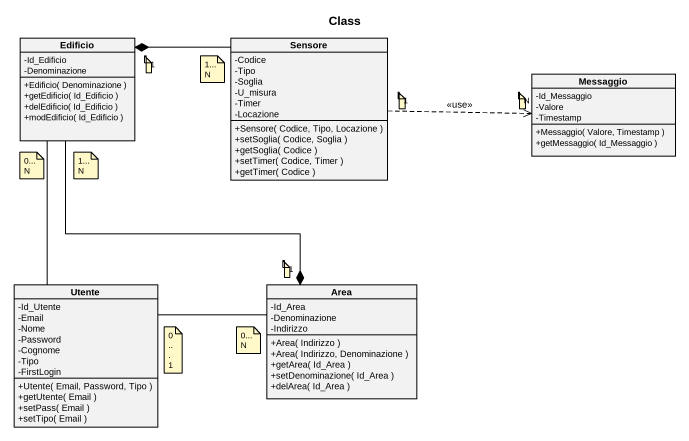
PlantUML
@startuml
title Class
hide circle
hide empty members
skinparam classAttributeIconSize 0
class Edificio {
  -Id_Edificio
  -Denominazione
  +Edificio( Denominazione )
  +getEdificio( Id_Edificio )
  +delEdificio( Id_Edificio )
  +modEdificio( Id_Edificio )
}
class Sensore {
  -Codice
  -Tipo
  -Soglia
  -U_misura
  -Timer
  -Locazione
  +Sensore( Codice, Tipo, Locazione )
  +setSoglia( Codice, Soglia )
  +getSoglia( Codice )
  +setTimer( Codice, Timer )
  +getTimer( Codice )
}
class Messaggio {
  -Id_Messaggio
  -Valore
  -Timestamp
  +Messaggio( Valore, Timestamp )
  +getMessaggio( Id_Messaggio )
}
class Utente {
  -Id_Utente
  -Email
  -Nome
  -Password
  -Cognome
  -Tipo
  -FirstLogin
  +Utente( Email, Password, Tipo )
  +getUtente( Email )
  +setPass( Email )
  +setTipo( Email )
}
class Area {
  -Id_Area
  -Denominazione
  -Indirizzo
  +Area( Indirizzo )
  +Area( Indirizzo, Denominazione )
  +getArea( Id_Area )
  +setDenominazione( Id_Area )
  +delArea( Id_Area )
}
Edificio *-right- Sensore
Sensore .right.> Messaggio : <<use>>
Utente -up- Edificio
Utente -right- Area
Area *-up- Edificio
note as N1
  1
end note
note as N2
  1...N
end note
note as N3
  1
end note
note as N4
  N
end note
note as N5
  0...N
end note
note as N6
  1...N
end note
note as N7
  1
end note
note as N8
  0...1
end note
note as N9
  0...N
end note
@enduml
